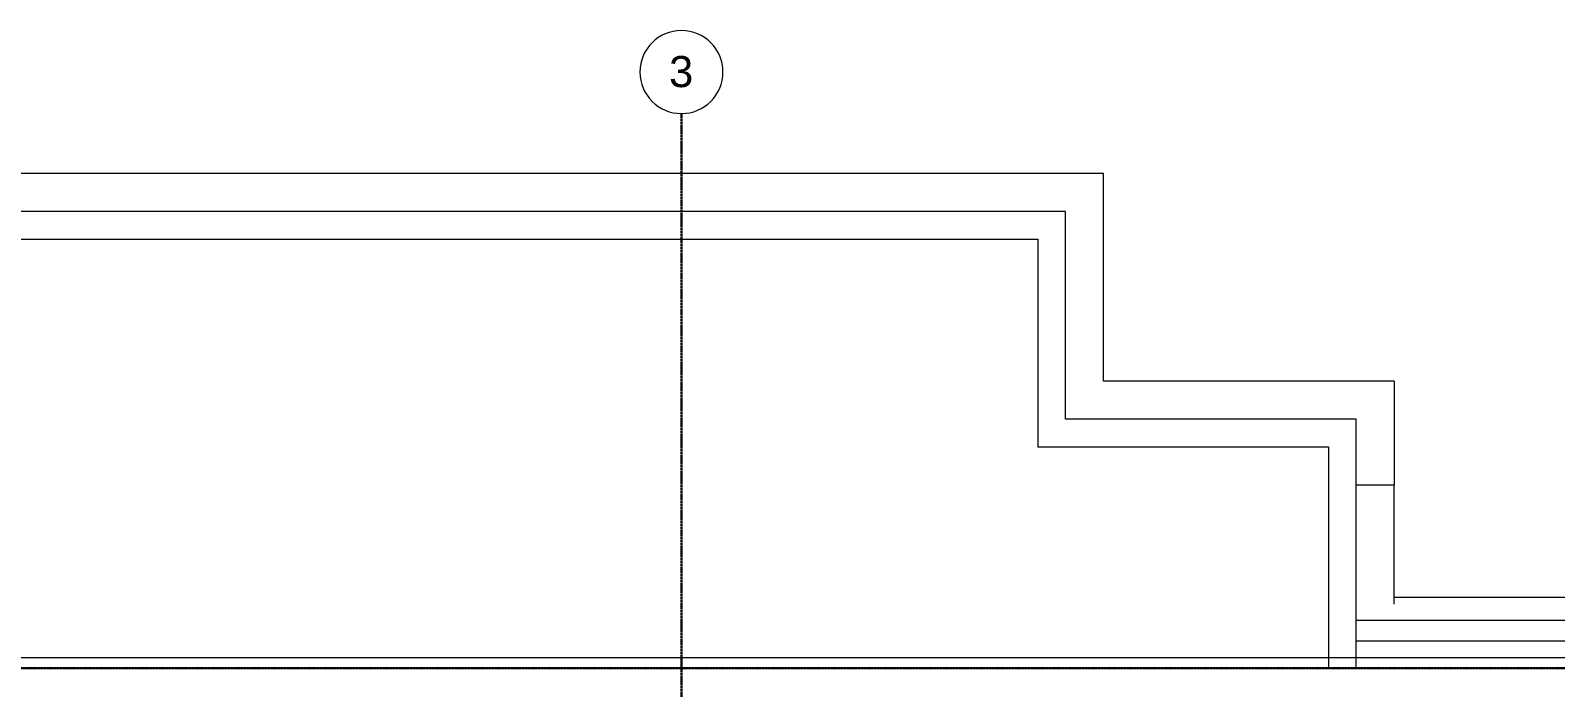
# Model space of a CAD drawing. Header units: inches. Extents: x -4101 to -1777, y 9773 to 12272.
# Drawn here: x -3015.5 to -2574.7, y 12081.6 to 12271.5 of the extents above; entities that cross this region are included whole.
import ezdxf

# ---------------------------------------------------------------- set-up
doc = ezdxf.new("R2010")
doc.units = ezdxf.units.IN
doc.header["$MEASUREMENT"] = 0
doc.linetypes.add('Grid Line 1_2_', pattern=[0.875, 0.5, -0.125, 0.125, -0.125])
for name, color, linetype, lineweight in [('0-1', 7, 'Continuous', 5), ('0-4', 165, 'Continuous', 5), ('A-WALL-2', 7, 'Continuous', 9), ('S-FNDN-1', 7, 'Continuous', 9), ('S-FNDN-2', 32, 'Continuous', 9), ('S-GRID-1', 1, 'Grid Line 1_2_', 30), ('S-GRID-IDEN', 1, 'Continuous', 9), ('S-GRID-IDEN-1', 147, 'Continuous', 9)]:
    doc.layers.add(name, color=color, linetype=linetype, lineweight=lineweight)
doc.styles.add('Arial_1', font='arial.ttf', dxfattribs={"height": 9})

# ---------------------------------------------------------------- blocks, each defined once
blk = doc.blocks.new('Grid - Grid Head - Circle-1738874-BACKGROUND - BASEMENT')
at = {"layer": 'S-GRID-IDEN-1'}
for start, end in [(360, 180), (180, 360)]:
    blk.add_arc((0, 0), 0.25, start, end, dxfattribs=at)
blk = doc.blocks.new('CTR - 1st Phase - Structure_rvt-1-BACKGROUND - BASEMENT')
at = {"layer": 'A-WALL-2'}
for p, q in [((-2716.32, 12219.19), (-3080.32, 12219.19)), ((-2716.32, 12211.19), (-2716.32, 12219.19)), ((-3080.32, 12211.19), (-2724.32, 12211.19)), ((-2724.32, 12211.19), (-2724.32, 12151.19)), ((-2716.32, 12159.19), (-2716.32, 12211.19)), ((-2632.32, 12159.19), (-2716.32, 12159.19)), ((-2632.32, 12151.19), (-2632.32, 12159.19)), ((-2724.32, 12151.19), (-2716.32, 12151.19)), ((-2716.32, 12151.19), (-2640.32, 12151.19)), ((-2640.32, 12151.19), (-2640.32, 12087.19)), ((-2632.32, 12087.19), (-2632.32, 12151.19)), ((-2640.32, 12087.19), (-2632.32, 12087.19))]:
    blk.add_line(p, q, dxfattribs=at)
at = {"layer": 'S-FNDN-1'}
for p, q in [((-2705.32, 12230.19), (-3069.32, 12230.19)), ((-2705.32, 12200.19), (-2705.32, 12230.19)), ((-2705.32, 12170.19), (-2705.32, 12200.19)), ((-2621.32, 12170.19), (-2705.32, 12170.19)), ((-2621.32, 12170.19), (-2621.32, 12140.19)), ((-2632.32, 12140.19), (-2621.32, 12140.19)), ((-2621.32, 12105.69), (-2621.32, 12140.19)), ((-1953.32, 12087.19), (-3829.32, 12087.19))]:
    blk.add_line(p, q, dxfattribs=at)
at = {"layer": 'S-GRID-1'}
for p, q in [((-2827.32, 9772.61), (-2827.32, 12247.5)), ((-1777.25, 12087.19), (-4076.95, 12087.19))]:
    blk.add_line(p, q, dxfattribs=at)
at = {"layer": '0-4', "xscale": 47.99999999999997, "yscale": 47.99999999999997, "zscale": 47.99999999999997}
blk.add_blockref('Grid - Grid Head - Circle-1738874-BACKGROUND - BASEMENT', (-2827.32, 12259.5), dxfattribs=at)
at = {"layer": 'S-GRID-IDEN', "insert": (-2830.89, 12264.14), "char_height": 9, "width": 8.484, "attachment_point": 1, "style": 'Arial_1'}
blk.add_mtext('3', dxfattribs=at)
blk = doc.blocks.new('Basic Wall _ 3_ XPS - ___-2578962-BACKGROUND - BASEMENT')
at = {"layer": 'S-FNDN-2'}
for p, q in [((-2621.32, 12107.69), (-1922.82, 12107.69)), ((-2632.32, 12101.1), (-1929.41, 12101.1)), ((-2632.32, 12095.13), (-1935.38, 12095.13))]:
    blk.add_line(p, q, dxfattribs=at)

msp = doc.modelspace()

# ---------------------------------------------------------------- linework, layer by layer
at = {"layer": 'S-FNDN-2'}
for p, q in [((-1940.32, 12090.19), (-3832.32, 12090.19)), ((-3829.32, 12087.19), (-1943.32, 12087.19))]:
    msp.add_line(p, q, dxfattribs=at)

# ---------------------------------------------------------------- block references
at = {"layer": '0-1'}
msp.add_blockref('CTR - 1st Phase - Structure_rvt-1-BACKGROUND - BASEMENT', (0, 0), dxfattribs=at)
at = {"layer": 'S-FNDN-2'}
msp.add_blockref('Basic Wall _ 3_ XPS - ___-2578962-BACKGROUND - BASEMENT', (0, 0), dxfattribs=at)

doc.saveas('drawing.dxf')
